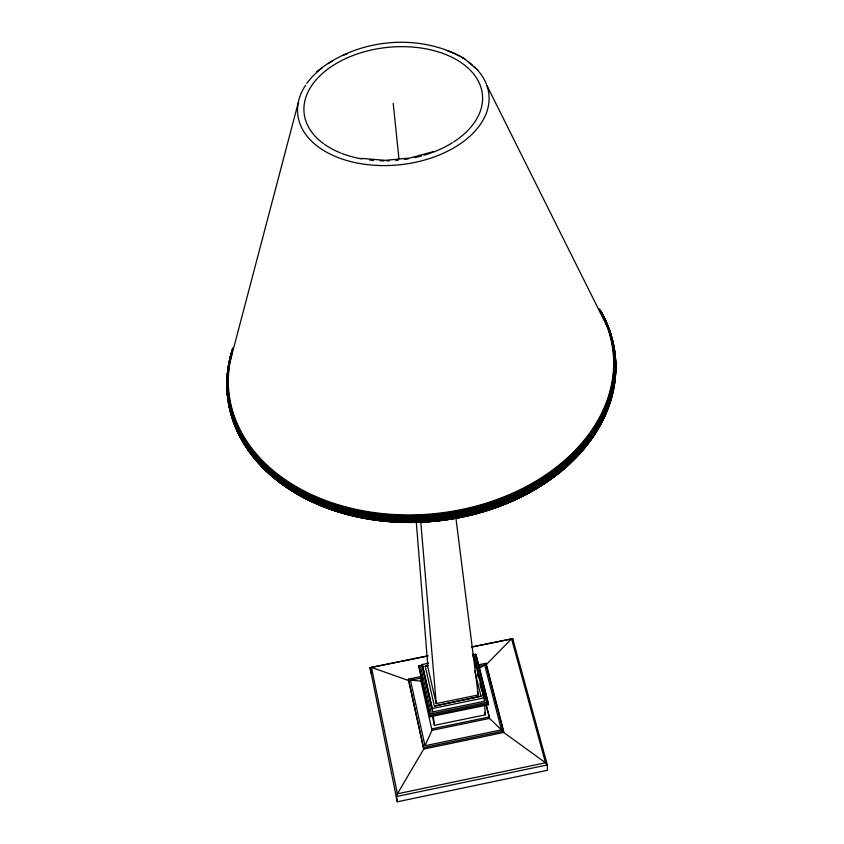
<?xml version="1.0" encoding="UTF-8"?>
<svg xmlns="http://www.w3.org/2000/svg" width="844" height="844" viewBox="0 0 844 844"><rect width="100%" height="100%" fill="white"/><g stroke="black" fill="none" stroke-linecap="round" stroke-linejoin="round"><path stroke-width="1.27" d="M230.317 360.683L298.175 103.01M471.733 646.968L512.688 638.686L547.334 764.938L547.429 770.308L397.313 801.8L396.395 796.557L397.387 793.814L423.762 749.05L408.412 679.104L421.135 676.508M478.316 666.349L484.72 665.04L501.463 729.881L424.986 745.737L432.001 730.303L431.811 728.878L489.372 716.978L486.197 704.445M428.013 655.862L371.444 667.361L397.387 793.814L545.53 762.786L503.689 732.455L486.155 664.703L511.58 638.855L545.53 762.786L547.334 764.938L396.395 796.557M316.753 71.782C356.812 38.645 418.128 32.483 463.578 58.046M479.255 668.258L484.72 665.04M433.004 151.72L409.751 158.05L385.254 160.328L361.369 158.377M423.572 747.657L503.604 731.052L486.049 663.247L478.411 664.808M416.197 520.885L427.971 667.836L436.242 703.601L478.263 694.96L455.96 518.406M434.386 706.09L481.059 696.205L434.386 706.09L425.197 666.095L427.75 665.568M484.118 697.861L484.382 701.28L432.75 711.914L432.328 708.527L484.118 697.861L473.02 654.153L473.315 657.645M488.402 703.453L488.497 704.729L430.25 716.735L430.092 715.48L488.402 703.453L475.847 654.248L473.315 654.765M432.381 716.356L434.438 725.344L485.406 714.815L484.667 705.004M423.224 666.338L420.65 666.865L431.358 713.792L486.492 702.43L474.644 655.851M427.781 665.842L425.197 666.095M424.986 745.737L410.448 680.211L421.968 677.859M427.876 655.936L370.052 667.699L371.043 673.301M471.564 647.053L512.688 638.686L512.899 643.255M432.75 711.914L422.243 664.492L428.583 663.205M430.25 716.735L418.983 667.161L418.814 665.874L422.622 665.093M410.448 680.211L420.839 681.045L420.639 679.599L432.001 730.303L489.478 718.413L501.463 729.881M503.604 731.052L503.689 732.455L423.762 749.05L408.623 680.549L371.444 667.361L370.052 667.699L397.313 801.8M463.968 58.268L477.852 70.189M606.931 326.101L486.851 85.392A96.11 60.789 -5.9 0 1 384.041 165.593A96.11 60.789 -5.9 0 1 305.496 85.371M488.497 704.729L475.847 654.248M485.975 704.624L489.478 718.413L489.372 716.978M474.887 663.88L475.837 667.615M477.419 673.85L478.369 677.595M479.951 683.83L481.85 691.31M482.483 693.8L483.433 697.545M474.623 670.748L481.08 696.479M484.762 712.262L485.406 714.815M477.303 691.152L478.263 694.96M422.243 664.492L432.328 708.527M422.855 669.25L431.759 708.158M418.814 665.874L430.092 715.48M408.412 679.104L408.623 680.549M433.215 715.617L434.438 725.344M393.209 103.379L398.906 158.461M420.639 520.548L436.242 703.601M486.049 663.247L486.155 664.703M607.079 408.96A192.812 142.383 -5.9 0 1 604.251 415.965M603.196 418.297A192.812 142.383 -5.9 0 1 599.704 425.26M598.438 427.57A192.812 142.383 -5.9 0 1 594.313 434.407M592.836 436.643A192.812 142.383 -5.9 0 1 591.317 438.869M589.745 441.074A192.812 142.383 -5.9 0 1 263.265 467.734M257.905 461.868A192.812 142.383 -5.9 0 1 256.207 459.864M254.561 457.838A192.812 142.383 -5.9 0 1 246.448 446.381M612.702 390.761A193.55 142.879 -5.9 0 1 612.164 393.315M611.573 395.868A193.55 142.879 -5.9 0 1 610.919 398.421M608.155 407.241A193.55 142.879 -5.9 0 1 433.257 521.254A193.55 142.879 -5.9 0 1 242.523 440.631M615.276 368.438A194.141 143.258 -5.9 0 1 614.105 384.938M613.693 387.512A194.141 143.258 -5.9 0 1 420.439 521.803A194.141 143.258 -5.9 0 1 229.23 403.78M615.181 358.573A194.574 143.522 -5.9 0 1 615.392 361.169M615.529 363.764A194.574 143.522 -5.9 0 1 435.842 520.21A194.574 143.522 -5.9 0 1 228.724 403.073M227.796 395.372A194.574 143.522 -5.9 0 1 227.563 381.066M610.497 335.69A194.574 143.522 -5.9 0 1 611.256 338.159M611.963 340.659A194.574 143.522 -5.9 0 1 613.461 346.979M613.957 349.543A194.574 143.522 -5.9 0 1 614.39 352.117M615.814 366.781A194.848 143.659 -5.9 0 1 433.141 519.767A194.848 143.659 -5.9 0 1 228.365 402.261M227.553 395.836A194.848 143.659 -5.9 0 1 229.104 364.787M229.885 361.116A194.848 143.659 -5.9 0 1 230.792 357.434M608.978 329.92A194.848 143.659 -5.9 0 1 615.793 365.484M601.825 313.567A194.922 143.649 -5.9 0 1 444.282 517.562A194.922 143.649 -5.9 0 1 228.935 363.859M229.178 362.635A194.922 143.649 -5.9 0 1 231.309 354.058M601.086 311.985A194.88 143.575 -5.9 0 1 445.083 516.918A194.88 143.575 -5.9 0 1 228.924 363.426M229.178 362.203A194.88 143.575 -5.9 0 1 232.828 348.741A193.888 142.689 -5.9 0 0 433.626 515.146A193.888 142.689 -5.9 0 0 601.867 313.673M600.284 310.423A194.785 143.469 -5.9 0 1 435.947 517.467A194.785 143.469 -5.9 0 1 232.87 348.319M599.43 308.904A194.637 143.332 -5.9 0 1 436.749 516.781A194.637 143.332 -5.9 0 1 232.965 347.907M601.202 311.985A194.436 143.153 -5.9 0 1 434.934 516.338A194.436 143.153 -5.9 0 1 232.712 348.73M600.284 310.508A194.183 142.931 -5.9 0 1 437.129 515.462A194.183 142.931 -5.9 0 1 232.258 350.408M602.711 315.73A193.54 142.404 -5.9 0 1 435.261 514.281A193.54 142.404 -5.9 0 1 231.72 353.478M606.013 323.727A193.149 142.087 -5.9 0 1 430.06 514.059A193.149 142.087 -5.9 0 1 231.731 354.417M603.987 318.99A193.149 142.087 -5.9 0 1 605.032 321.353M306.857 83.387A96.11 60.789 -5.9 0 1 321.88 68.1M328.327 63.532A96.11 60.789 -5.9 0 1 332.916 60.726M343.962 55.113A96.11 60.789 -5.9 0 1 347.485 53.605M447.225 50.598A96.11 60.789 -5.9 0 1 459.125 55.957M461.32 57.181A96.11 60.789 -5.9 0 1 464.453 59.101M468.937 62.234A96.11 60.789 -5.9 0 1 472.07 64.756M474.033 66.507A96.11 60.789 -5.9 0 1 486.418 84.242M323.537 143.638A89.633 56.675 -5.9 0 1 335.849 63.743A89.633 56.675 -5.9 0 1 460.434 62.139A89.633 56.675 -5.9 0 1 453.608 141.961M452.5 142.657A89.633 56.675 -5.9 0 1 432.539 152.405M431.337 152.848A89.633 56.675 -5.9 0 1 423.899 155.275M421.356 156.003A89.633 56.675 -5.9 0 1 414.868 157.596M408.401 158.862A89.633 56.675 -5.9 0 1 404.635 159.453M398.262 160.223A89.633 56.675 -5.9 0 1 395.699 160.444M389.316 160.814A89.633 56.675 -5.9 0 1 386.784 160.877M384.199 160.887A89.633 56.675 -5.9 0 1 380.211 160.824M373.575 160.444A89.633 56.675 -5.9 0 1 369.651 160.065M362.013 158.967A89.633 56.675 -5.9 0 1 341.978 153.492M340.839 153.049A89.633 56.675 -5.9 0 1 324.539 144.356M585.061 446.592A191.947 141.781 -5.9 0 1 579.343 453.376M574.933 458.123A191.947 141.781 -5.9 0 1 571.209 461.858M566.345 466.416A191.947 141.781 -5.9 0 1 355.06 516.285M353.815 516A191.947 141.781 -5.9 0 1 304.779 497.918M302.416 496.652A191.947 141.781 -5.9 0 1 296.603 493.339M294.324 491.968A191.947 141.781 -5.9 0 1 287.677 487.663M284.481 485.427A191.947 141.781 -5.9 0 1 272.538 475.963M563.623 468.23A190.966 141.096 -5.9 0 1 559.53 471.701M553.158 476.712A190.966 141.096 -5.9 0 1 549.096 479.687M547.017 481.154A190.966 141.096 -5.9 0 1 524.578 494.689M522.204 495.913A190.966 141.096 -5.9 0 1 513.732 499.986M510.05 501.621A190.966 141.096 -5.9 0 1 455.908 517.952M453.344 518.395A190.966 141.096 -5.9 0 1 446.866 519.419M444.271 519.788A190.966 141.096 -5.9 0 1 437.719 520.579M435.093 520.853A190.966 141.096 -5.9 0 1 428.52 521.423M425.882 521.592A190.966 141.096 -5.9 0 1 419.32 521.919M416.693 522.003A190.966 141.096 -5.9 0 1 410.173 522.098M402.324 521.982A190.966 141.096 -5.9 0 1 398.347 521.835M395.688 521.697A190.966 141.096 -5.9 0 1 391.711 521.444M389.063 521.233A190.966 141.096 -5.9 0 1 385.086 520.875M381.129 520.453A190.966 141.096 -5.9 0 1 377.194 519.967M374.588 519.598A190.966 141.096 -5.9 0 1 370.695 519.007M368.111 518.585A190.966 141.096 -5.9 0 1 356.717 516.338M354.248 515.768A190.966 141.096 -5.9 0 1 331.323 509.059M327.641 507.708A190.966 141.096 -5.9 0 1 307.849 499.026M508.404 501.8A189.889 140.326 -5.9 0 1 504.87 503.277M476.301 512.899A189.889 140.326 -5.9 0 1 472.45 513.901M464.717 515.726A189.889 140.326 -5.9 0 1 460.835 516.549M458.281 517.055A189.889 140.326 -5.9 0 1 455.739 517.53M449.346 518.606A189.889 140.326 -5.9 0 1 446.761 518.997"/></g></svg>
